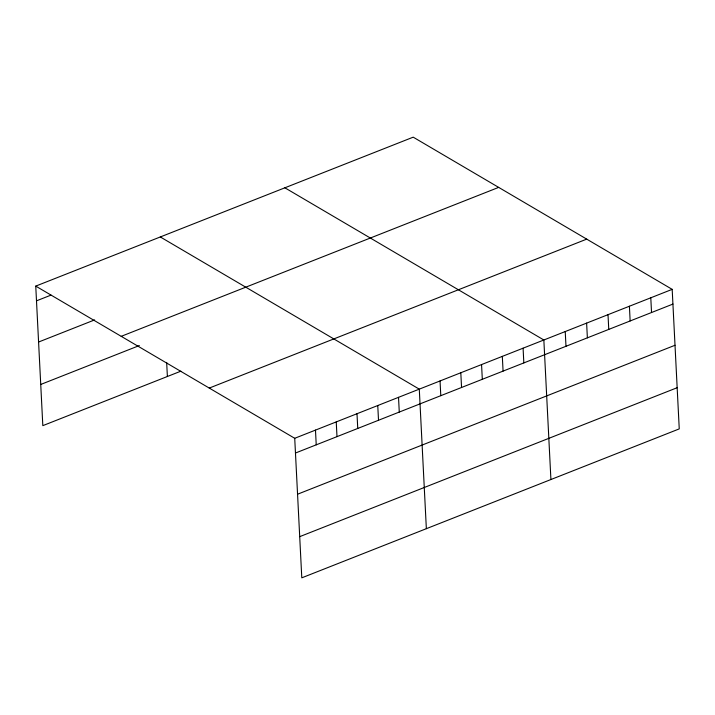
<?xml version="1.0" encoding="UTF-8"?>
<svg xmlns="http://www.w3.org/2000/svg" width="715" height="715" viewBox="0 0 715 715"><rect width="100%" height="100%" fill="white"/><g stroke="black" fill="none" stroke-linecap="round" stroke-linejoin="round"><path stroke-width="1.07" d="M35.75 286.107L413.207 137.164L672.18 289.352L679.25 428.893L301.793 577.836L294.723 438.295L35.75 286.107L42.82 425.648L180.877 371.174M36.492 300.836L51.024 295.107M38.583 342.029L94.639 319.909M121.21 336.336L498.668 187.384M40.728 384.464L139.345 345.551M209.263 388.075L586.72 239.132M294.723 438.295L672.18 289.352M295.474 453.024L672.931 304.081M297.556 494.217L675.014 345.265M299.71 536.652L677.168 387.7M284.874 187.804L543.847 339.991L550.916 479.533M160.312 236.96L419.285 389.148L426.355 528.689M650.793 297.789L651.535 312.518M629.406 306.235L630.147 320.955M608.009 314.671L608.76 329.401M586.622 323.108L587.373 337.838M565.234 331.554L565.985 346.283M523.085 348.187L523.836 362.916M502.323 356.374L503.074 371.103M481.561 364.57L482.312 379.299M460.809 372.765L461.55 387.485M440.047 380.952L440.789 395.681M398.523 397.334L399.274 412.063M377.761 405.53L378.512 420.259M357 413.726L357.75 428.446M336.247 421.913L336.988 436.642M315.485 430.108L316.227 444.837M166.666 362.407L167.382 376.501"/></g></svg>
